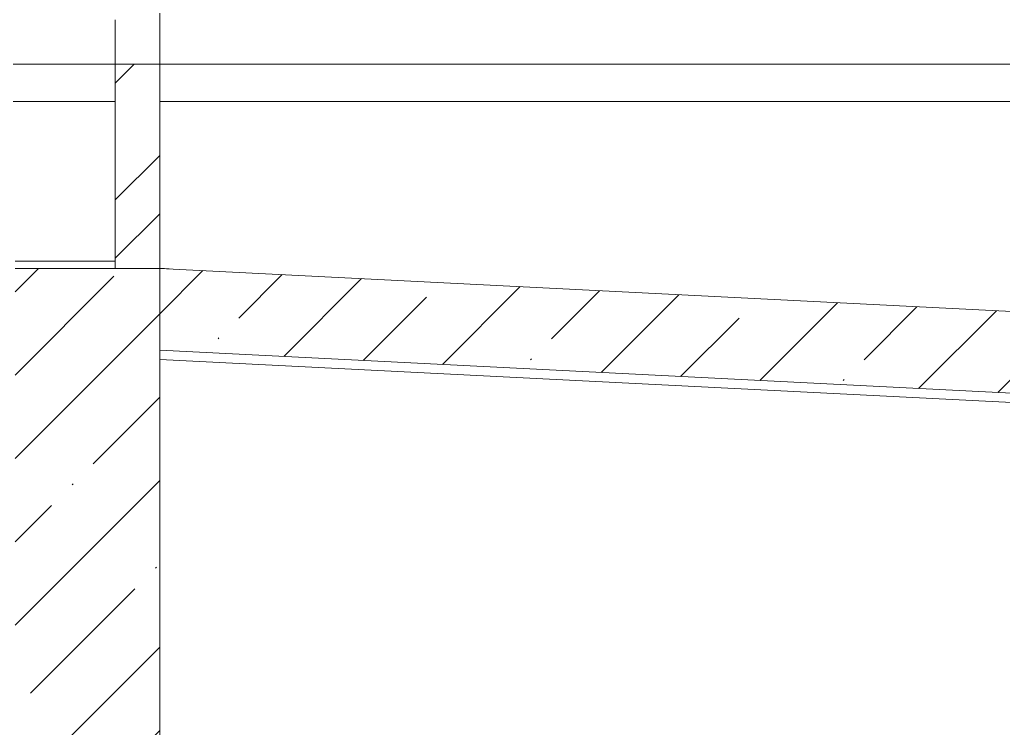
# Model space of a CAD drawing. Header units: millimetres. Extents: x -515342 to 330399, y -224905 to 507333.
# Drawn here: x 251977 to 254627, y 100343 to 102251 of the extents above; entities that cross this region are included whole.
import ezdxf

# ---------------------------------------------------------------- set-up
doc = ezdxf.new("R2010")
doc.units = ezdxf.units.MM
for name, color, linetype, lineweight in [('Крыша', 7, 'Continuous', 0), ('Линии', 7, 'Continuous', 0), ('Перекрытие', 7, 'Continuous', 0), ('Стены внутренние', 7, 'Continuous', 0), ('Стены наружные', 7, 'Continuous', 0), ('Стены несущие', 7, 'Continuous', 0), ('Стены перегородки', 7, 'Continuous', 0)]:
    doc.layers.add(name, color=color, linetype=linetype, lineweight=lineweight)
pattern_1 = [(45, (255037.12, 95610.5), (-224.506, 224.506), []), (45, (255261.63, 95610.5), (-224.506, 224.506), [396.875, -79.375, 3.353, -76.022])]

msp = doc.modelspace()

# ---------------------------------------------------------------- hatches: boundary and pattern name
at = {"layer": 'Крыша'}
h = msp.add_hatch(dxfattribs=at)
h.set_pattern_fill('FP_37', color=256, style=0, pattern_type=2)
h.set_pattern_definition(pattern_1)
h.paths.add_polyline_path([(258384.7706, 101056.3929), (258384.7706, 101276.3929), (252354.7107, 101581.3929), (252354.7107, 101361.3929), (258369.1755, 101057.1817)])
at = {"layer": 'Стены внутренние'}
h = msp.add_hatch(dxfattribs=at)
h.set_pattern_fill('FP_45', color=256, style=0, pattern_type=2)
h.set_pattern_definition([(45, (255037.12, 95610.5), (-235.732, 235.732), []), (45, (255194.28, 95610.5), (-235.732, 235.732), [])])
h.paths.add_polyline_path([(252262.9551, 101581.3929), (252354.7107, 101581.3929), (252354.7107, 102131.3929), (252234.7107, 102131.3929), (252234.7107, 101581.3929)])
h.paths.add_polyline_path([(252234.7107, 104191.3929), (252354.7107, 104191.3929), (252354.7107, 105161.3929), (252234.7107, 105161.3929), (252234.7107, 104782.2694)])
h = msp.add_hatch(dxfattribs=at)
h.set_pattern_fill('FP_37', color=256, style=0, pattern_type=2)
h.set_pattern_definition(pattern_1)
h.paths.add_polyline_path([(251964.7107, 86831.3929), (252354.7107, 86831.3929), (252354.7107, 87681.3929), (251964.7107, 87681.3929), (251964.7107, 86913.1727)])
h.paths.add_polyline_path([(252102.2651, 87901.3929), (252354.7107, 87901.3929), (252354.7107, 87931.3929), (251964.7107, 87931.3929), (251964.7107, 87901.3929), (252048.7017, 87901.3929)])
h.paths.add_polyline_path([(251964.7107, 90131.3929), (252354.7107, 90131.3929), (252354.7107, 91081.3929), (251964.7107, 91081.3929), (251964.7107, 90229.0875)])
h.paths.add_polyline_path([(251964.7107, 91301.3929), (251984.7107, 91301.3929), (251984.7107, 91331.3929), (251964.7107, 91331.3929)])
h.paths.add_polyline_path([(251964.7107, 93531.3929), (252354.7107, 93531.3929), (252354.7107, 94431.3929), (251964.7107, 94431.3929), (251964.7107, 93545.0024)])
h.paths.add_polyline_path([(252249.5654, 94651.3929), (252354.7107, 94651.3929), (252354.7107, 94681.3929), (251964.7107, 94681.3929), (251964.7107, 94651.3929), (252236.1734, 94651.3929)])
h.paths.add_polyline_path([(251964.7107, 96881.3929), (252354.7107, 96881.3929), (252354.7107, 97731.3929), (251964.7107, 97731.3929), (251964.7107, 97045.1347)])
h.paths.add_polyline_path([(252256.2602, 97951.3929), (252354.7107, 97951.3929), (252354.7107, 97981.3929), (251964.7107, 97981.3929), (251964.7107, 97951.3929), (252249.5654, 97951.3929)])
h.paths.add_polyline_path([(251964.7107, 100181.3929), (252354.7107, 100181.3929), (252354.7107, 101581.3929), (251964.7107, 101581.3929), (251964.7107, 100361.0496)])

# ---------------------------------------------------------------- linework, layer by layer
at = {"layer": 'Крыша'}
for p, q in [((252354.7107, 101581.3929), (252354.7107, 101361.3929)), ((258384.7706, 101276.3929), (252354.7107, 101581.3929)), ((252354.7107, 101361.3929), (258384.7706, 101056.3929)), ((252354.7107, 101336.3929), (258379.7706, 101031.3929))]:
    msp.add_line(p, q, dxfattribs=at)
at = {"layer": 'Линии'}
for p, q in [((249544.7107, 102131.3929), (252234.7107, 102131.3929)), ((252354.7107, 102131.3929), (255769.7107, 102131.3929))]:
    msp.add_line(p, q, dxfattribs=at)
at = {"layer": 'Перекрытие'}
for p, q in [((252234.7107, 102131.3929), (248749.7107, 102131.3929)), ((252354.7107, 102131.3929), (252234.7107, 102131.3929)), ((252234.7107, 102031.3929), (252234.7107, 102131.3929)), ((255769.7107, 102131.3929), (252354.7107, 102131.3929)), ((252354.7107, 102131.3929), (252354.7107, 102031.3929)), ((248749.7107, 102031.3929), (252234.7107, 102031.3929)), ((252354.7107, 102031.3929), (255769.7107, 102031.3929))]:
    msp.add_line(p, q, dxfattribs=at)
at = {"layer": 'Стены внутренние'}
for p, q in [((252354.7107, 104191.3929), (252354.7107, 102131.3929)), ((252234.7107, 102131.3929), (252234.7107, 102251.3929)), ((251964.7107, 101601.3929), (252234.7107, 101601.3929)), ((252354.6251, 101581.7136), (252379.9589, 101580.1158))]:
    msp.add_line(p, q, dxfattribs=at)
at = {"layer": 'Стены наружные'}
msp.add_line((252359.7107, 101581.3929), (252354.7107, 101581.3929), dxfattribs=at)
at = {"layer": 'Стены несущие'}
for p, q in [((252234.7107, 101581.3929), (251964.7107, 101581.3929)), ((252354.7107, 100181.3929), (252354.7107, 101581.3929))]:
    msp.add_line(p, q, dxfattribs=at)
at = {"layer": 'Стены перегородки'}
for p, q in [((252234.7107, 102031.3929), (252234.7107, 101581.3929)), ((252354.7107, 101581.3929), (252354.7107, 102031.3929)), ((252234.7107, 101581.3929), (252354.7107, 101581.3929))]:
    msp.add_line(p, q, dxfattribs=at)

doc.saveas('drawing.dxf')
